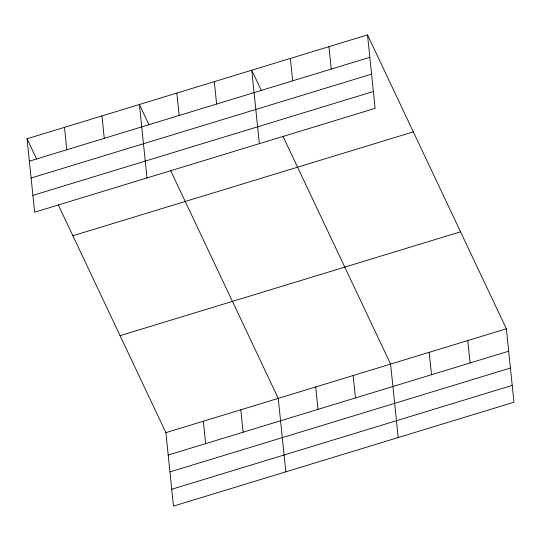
<?xml version="1.0" encoding="UTF-8"?>
<svg xmlns="http://www.w3.org/2000/svg" width="541" height="541" viewBox="0 0 541 541"><rect width="100%" height="100%" fill="white"/><g stroke="black" fill="none" stroke-linecap="round" stroke-linejoin="round"><path stroke-width="0.81" d="M367.515 34.895L375.109 108.349L34.638 212.214L27.05 138.767L367.515 34.895L506.362 328.786L513.95 402.233L173.485 506.106L165.891 432.651L58.306 204.924M29.363 161.171L369.828 57.299M31.108 178.016L371.572 74.144M32.9 195.369L373.364 91.503M72.866 235.748L413.331 131.876M120.075 335.67L460.54 231.798M165.891 432.651L506.362 328.786M168.21 455.055L508.675 351.19M169.948 471.901L510.413 368.036M171.747 489.26L512.212 385.388M261.35 90.509L251.754 70.208L259.349 143.663M283.011 136.373L390.602 364.1L398.19 437.554M148.991 124.788L139.402 104.487L146.996 177.942M170.658 170.645L278.25 398.379L285.837 471.826M27.05 138.767L36.639 159.061M467.776 340.553L470.088 362.964M429.189 352.326L431.502 374.73M328.928 46.668L331.248 69.072M353.151 375.522L355.464 397.933M290.341 58.442L292.661 80.846M315.701 386.95L318.013 409.354M214.304 81.637L216.623 104.041M240.799 409.801L243.112 432.205M176.853 93.059L179.172 115.463M203.348 421.229L205.661 443.634M101.951 115.909L104.271 138.32M64.501 127.338L66.814 149.742"/></g></svg>
